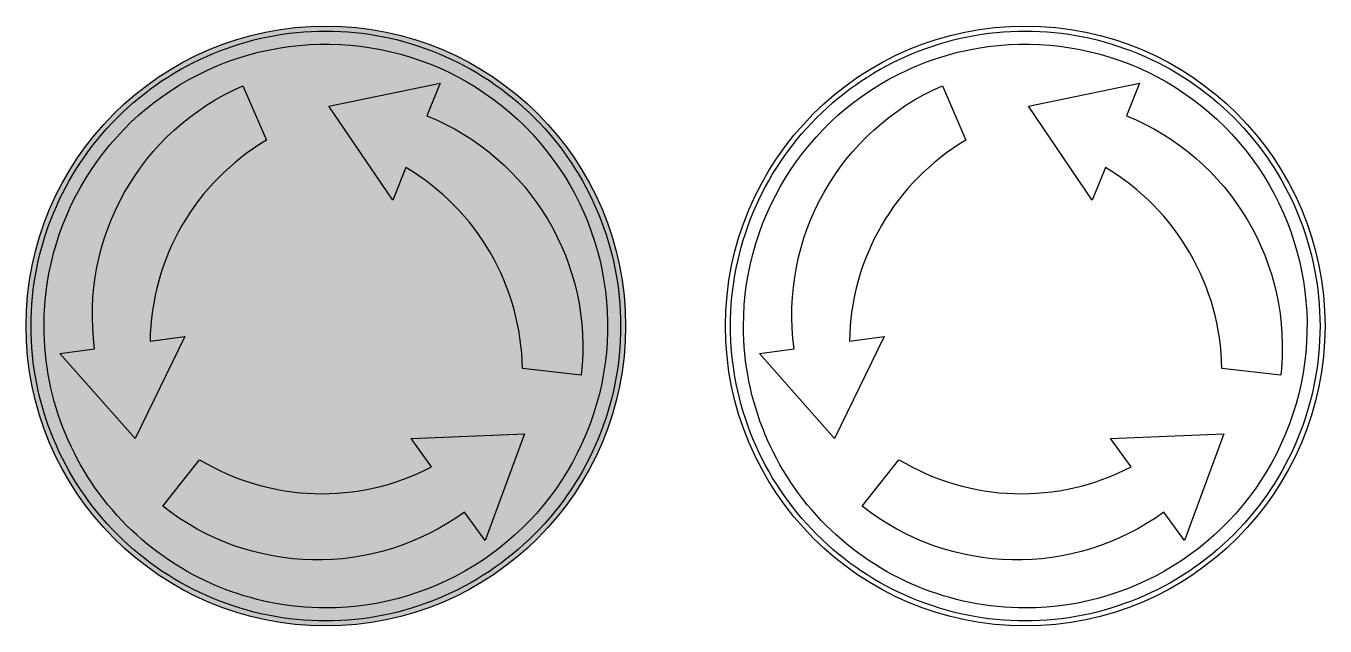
# Model space of a CAD drawing. Extents: x 400 to 1700, y 2 to 602.
import ezdxf

# ---------------------------------------------------------------- set-up
doc = ezdxf.new("R2010")
doc.units = 0
doc.header["$MEASUREMENT"] = 0

msp = doc.modelspace()

# ---------------------------------------------------------------- hatches: boundary and pattern name
h = msp.add_hatch(color=5)
edge = h.paths.add_edge_path()
edge.add_arc((700.41, 301.655135), 299.999865, 90, 270, ccw=False)
edge.add_arc((700.41, 301.655135), 299.999865, -90, 90, ccw=False)
edge = h.paths.add_edge_path(flags=16)
edge.add_arc((700.4096446130226, 301.6549146128208), 294.9996446130349, 179.9999834158275, 270.00006902440145, ccw=False)
edge.add_arc((700.4097796128208, 301.6552203871791), 294.9997796129031, 89.99995719571302, 180.0000428042869, ccw=False)
edge.add_arc((700.4102203871792, 301.6552203871791), 294.9997796129032, -4.2804286977116135e-05, 90.00004280428698, ccw=False)
edge.add_arc((700.4103553869774, 301.6549146128208), 294.999644613035, -90.00006902440151, 1.6584172499278793e-05, ccw=False)
edge = h.paths.add_edge_path(flags=0)
edge.add_arc((700.4096393250223, 301.6549393247982), 281.9996393250289, 179.9999876722077, 270.00007328078163, ccw=False)
edge.add_arc((700.4080692230466, 301.6564367168593), 281.9980692267065, 45.00023453968407, 180.0002919091348, ccw=False)
edge.add_arc((700.407963316366, 301.654683690607), 281.9993836979618, -89.9995861927963, 45.000471176654514, ccw=False)
edge = h.paths.add_edge_path(flags=0)
edge.add_line((814.7999999999998, 544.414), (801.64, 511.981))
edge.add_arc((707.6821935929214, 280.3260046008517), 249.9842120579007, -6.4174204796108825, 67.92283546474641, ccw=False)
edge.add_line((956.0999999999998, 252.385), (897.17, 259.123))
edge.add_arc((659.7174291627363, 255.6720940655629), 237.4776455774187, 0.8326228111912984, 59.40375207735569)
edge.add_line((780.5899999999998, 460.087), (767.4399999999999, 427.653))
edge.add_line((767.4399999999999, 427.653), (703.5599999999998, 521.5509999999999))
edge.add_line((703.5599999999998, 521.5509999999999), (814.7999999999998, 544.414))
edge = h.paths.add_edge_path(flags=0)
edge.add_line((434.3299999999998, 274.178), (469.0099999999999, 278.885))
edge.add_arc((716.7210608032653, 312.51104605133), 249.9829606539719, 113.390224415154, 187.7304803595113, ccw=False)
edge.add_line((617.4799999999999, 541.951), (640.93, 487.472))
edge.add_arc((761.9586987703569, 283.1453214278049), 237.4812361059099, 120.6395060358891, 179.2106353020535)
edge.add_line((524.4999999999999, 286.417), (559.1899999999999, 291.125))
edge.add_line((559.1899999999999, 291.125), (509.4699999999999, 189.02))
edge.add_line((509.4699999999999, 189.02), (434.3299999999998, 274.178))
edge = h.paths.add_edge_path(flags=0)
edge.add_line((859.8199999999998, 87.2295), (839.2199999999999, 115.524))
edge.add_arc((692.0931625659872, 317.6217651851406), 249.9796251420556, 231.7143000316959, 306.0545559760533, ccw=False)
edge.add_line((537.2099999999999, 121.405), (574.0399999999998, 167.894))
edge.add_arc((696.4803042340437, 371.3832022229739), 237.4857543564826, 238.9645014806413, 297.5356307468057)
edge.add_line((806.2699999999999, 160.799), (785.67, 189.097))
edge.add_line((785.67, 189.097), (899.14, 193.773))
edge.add_line((899.14, 193.773), (859.8199999999998, 87.2295))
h = msp.add_hatch(color=7)
edge = h.paths.add_edge_path()
edge.add_arc((700.4096446130226, 301.6549146128208), 294.9996446130349, 179.9999834158275, 270.00006902440145, ccw=False)
edge.add_arc((700.4097796128208, 301.6552203871791), 294.9997796129031, 89.99995719571302, 180.0000428042869, ccw=False)
edge.add_arc((700.4102203871792, 301.6552203871791), 294.9997796129032, -4.2804286977116135e-05, 90.00004280428698, ccw=False)
edge.add_arc((700.4103553869774, 301.6549146128208), 294.999644613035, -90.00006902440151, 1.6584172499278793e-05, ccw=False)
edge = h.paths.add_edge_path(flags=16)
edge.add_arc((700.4096393250223, 301.6549393247982), 281.9996393250289, 179.9999876722077, 270.00007328078163, ccw=False)
edge.add_arc((700.4080692230466, 301.6564367168593), 281.9980692267065, 45.00023453968407, 180.0002919091348, ccw=False)
edge.add_arc((700.407963316366, 301.654683690607), 281.9993836979618, -89.9995861927963, 45.000471176654514, ccw=False)
edge = h.paths.add_edge_path(flags=0)
edge.add_line((814.7999999999998, 544.414), (801.64, 511.981))
edge.add_arc((707.6821935929214, 280.3260046008517), 249.9842120579007, -6.4174204796108825, 67.92283546474641, ccw=False)
edge.add_line((956.0999999999998, 252.385), (897.17, 259.123))
edge.add_arc((659.7174291627363, 255.6720940655629), 237.4776455774187, 0.8326228111912984, 59.40375207735569)
edge.add_line((780.5899999999998, 460.087), (767.4399999999999, 427.653))
edge.add_line((767.4399999999999, 427.653), (703.5599999999998, 521.5509999999999))
edge.add_line((703.5599999999998, 521.5509999999999), (814.7999999999998, 544.414))
edge = h.paths.add_edge_path(flags=0)
edge.add_line((434.3299999999998, 274.178), (469.0099999999999, 278.885))
edge.add_arc((716.7210608032653, 312.51104605133), 249.9829606539719, 113.390224415154, 187.7304803595113, ccw=False)
edge.add_line((617.4799999999999, 541.951), (640.93, 487.472))
edge.add_arc((761.9586987703569, 283.1453214278049), 237.4812361059099, 120.6395060358891, 179.2106353020535)
edge.add_line((524.4999999999999, 286.417), (559.1899999999999, 291.125))
edge.add_line((559.1899999999999, 291.125), (509.4699999999999, 189.02))
edge.add_line((509.4699999999999, 189.02), (434.3299999999998, 274.178))
edge = h.paths.add_edge_path(flags=0)
edge.add_line((859.8199999999998, 87.2295), (839.2199999999999, 115.524))
edge.add_arc((692.0931625659872, 317.6217651851406), 249.9796251420556, 231.7143000316959, 306.0545559760533, ccw=False)
edge.add_line((537.2099999999999, 121.405), (574.0399999999998, 167.894))
edge.add_arc((696.4803042340437, 371.3832022229739), 237.4857543564826, 238.9645014806413, 297.5356307468057)
edge.add_line((806.2699999999999, 160.799), (785.67, 189.097))
edge.add_line((785.67, 189.097), (899.14, 193.773))
edge.add_line((899.14, 193.773), (859.8199999999998, 87.2295))

# ---------------------------------------------------------------- linework, layer by layer
at = {"color": 5}
msp.add_lwpolyline([(700.41, 1.65527, -1), (700.41, 601.655, -1)], format="xyb", close=True, dxfattribs=at)
for points in [[(1400.41, 1.65527, -1), (1400.41, 601.655, -1)], [(700.41, 6.65527, -0.414214), (405.41, 301.655, -0.414214), (700.41, 596.655, -0.414214), (995.41, 301.655, -0.414214)], [(1400.41, 6.65527, -0.414214), (1105.41, 301.655, -0.414214), (1400.41, 596.655, -0.414214), (1695.41, 301.655, -0.414214)], [(700.41, 19.6553, -0.414214), (418.41, 301.655, -0.668179), (899.8099999999998, 501.06, -0.668179)], [(1400.41, 19.6553, -0.414214), (1118.41, 301.655, -0.668179), (1599.81, 501.06, -0.668179)], [(434.3299999999998, 274.178), (469.0099999999999, 278.885, -0.336247), (617.4799999999999, 541.951), (640.93, 487.472, 0.261278), (524.4999999999999, 286.417), (559.1899999999999, 291.125), (509.4699999999999, 189.02)], [(814.7999999999998, 544.414), (801.64, 511.981, -0.336247), (956.0999999999998, 252.385), (897.17, 259.123, 0.261278), (780.5899999999998, 460.087), (767.4399999999999, 427.653), (703.5599999999998, 521.5509999999999)], [(1134.33, 274.178), (1169.01, 278.885, -0.336247), (1317.48, 541.951), (1340.93, 487.472, 0.261278), (1224.5, 286.417), (1259.19, 291.125), (1209.47, 189.02)], [(1514.8, 544.414), (1501.64, 511.981, -0.336247), (1656.1, 252.385), (1597.17, 259.123, 0.261278), (1480.59, 460.087), (1467.44, 427.653), (1403.56, 521.5509999999999)], [(859.8199999999998, 87.2295), (839.2199999999999, 115.524, -0.336247), (537.2099999999999, 121.405), (574.0399999999998, 167.894, 0.261278), (806.2699999999999, 160.799), (785.67, 189.097), (899.14, 193.773)], [(1559.82, 87.2295), (1539.22, 115.524, -0.336247), (1237.21, 121.405), (1274.04, 167.894, 0.261278), (1506.27, 160.799), (1485.67, 189.097), (1599.14, 193.773)]]:
    msp.add_lwpolyline(points, format="xyb", close=True)

doc.saveas('drawing.dxf')
